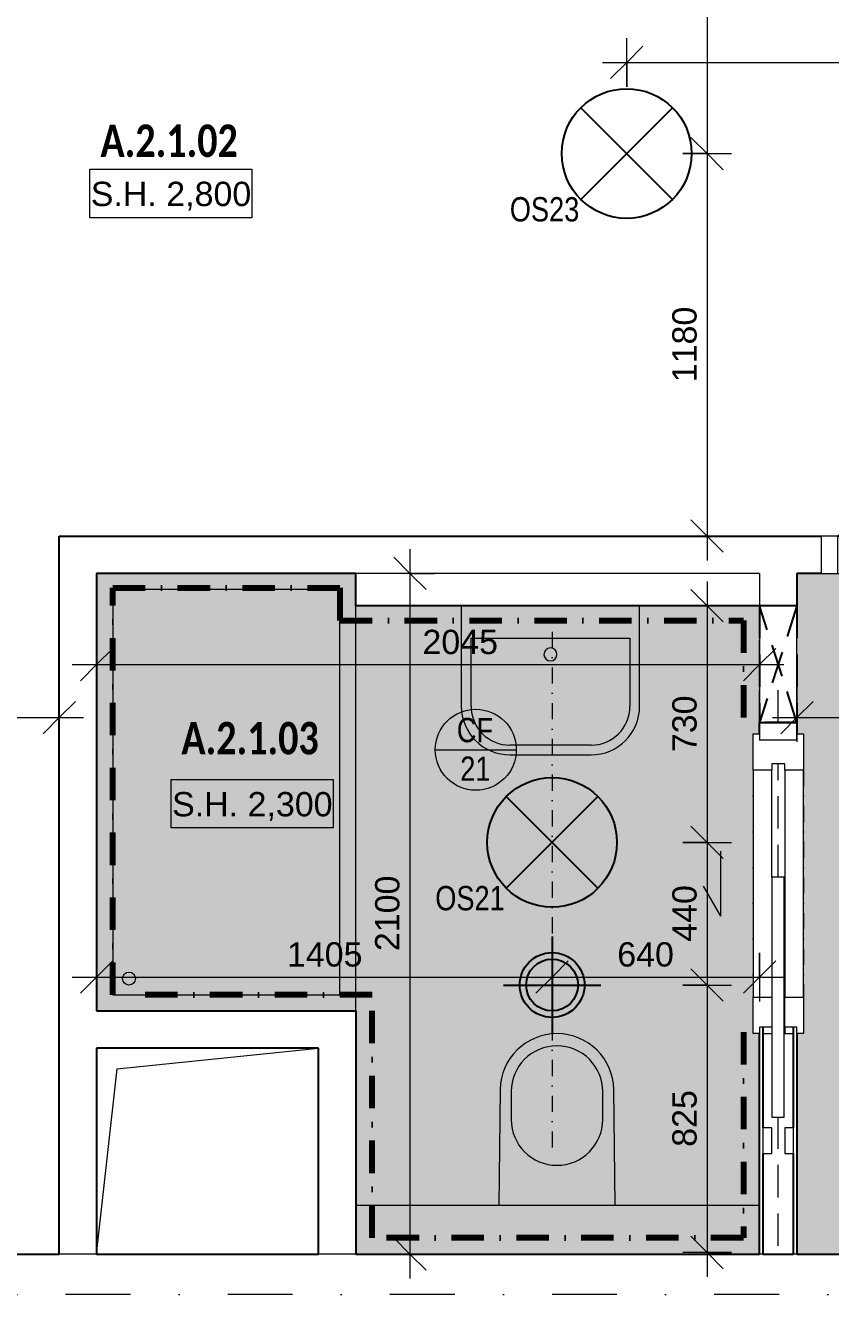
# Model space of a CAD drawing. Header units: millimetres. Extents: x -2015 to 46090, y -3604 to 14301.
# Drawn here: x 2605 to 5089, y 6850 to 10765 of the extents above; entities that cross this region are included whole.
import ezdxf

# ---------------------------------------------------------------- set-up
doc = ezdxf.new("R2010")
doc.units = ezdxf.units.MM
for name, pattern in [('ABMV_DashDot_2_2mm-S0_6mm', [110, 50, -30, 0, -30]), ('HA_Dash_3mm-S1mm', [150, 100, -50]), ('HA_DashDot_10mm-S3mm', [500, 200, -150, 0, -150]), ('HA_DashDot_2_2mm-S0_6mm', [110, 50, -30, 0, -30]), ('HA_DashDot_4mm-S1mm', [200, 100, -50, 0, -50])]:
    doc.linetypes.add(name, pattern=pattern)
for name, color, linetype, lineweight in [('-UNDERLAY_A-GENM-____-OTLN', 9, 'Continuous', 9), ('-UNDERLAY_I-WALL-____-OTLN', 9, 'Continuous', 9), ('-UNDERLAY_P-SANR-FIXT-OTLN', 9, 'Continuous', 9), ('A-____-____-DIMS', 9, 'Continuous', 5), ('A-____-____-DIMS-50', 9, 'Continuous', 5), ('A-AREA-____-IDEN', 9, 'Continuous', 9), ('A-CLNG-____-IDEN', 9, 'Continuous', 9), ('A-CLNG-____-PATT', 9, 'Continuous', 9), ('A-DETL-____-OTLN', 9, 'Continuous', 25), ('A-DETL-GENF-OTLN', 9, 'Continuous', 9), ('A-DOOR-____-MCUT', 9, 'HA_DashDot_2_2mm-S0_6mm', 9), ('A-DOOR-____-OTLN', 9, 'Continuous', 9), ('A-DOOR-FRAM-OTLN', 9, 'Continuous', 9), ('A-GENM-____-HDLN', 9, 'HA_Dash_3mm-S1mm', 9), ('A-GENM-____-MCUT', 9, 'Continuous', 25), ('A-GENM-____-OTLN', 9, 'Continuous', 9), ('A-WALL-____-MCUT', 9, 'Continuous', 9), ('E-LITE-EQPM-IDEN', 9, 'Continuous', 9), ('E-LITE-EQPM-OTLN', 9, 'Continuous', 9), ('G-____-____-DIMS', 9, 'Continuous', 5), ('I-WALL-____-MCUT', 9, 'Continuous', 25), ('I-WALL-____-OTLN', 9, 'Continuous', 9), ('M-HVAC-CDFF-OTLN', 9, 'Continuous', 9), ('S-GRID-____-OTLN', 9, 'Continuous', 5)]:
    doc.layers.add(name, color=color, linetype=linetype, lineweight=lineweight)
doc.styles.add('Arial_1', font='arial.ttf', dxfattribs={"height": 75})
doc.styles.add('Arial_2', font='arial.ttf', dxfattribs={"width": 0.8, "height": 75})
doc.styles.add('Calibri_B', font='calibrib.ttf', dxfattribs={"width": 0.8, "height": 100})
doc.dimstyles.new('Inner_Dimensions', dxfattribs={"dimscale": 304.8, "dimtxt": 76.519455, "dimasz": 0.328084, "dimexe": 0.246063, "dimexo": 0.0625, "dimgap": 0.032808, "dimtad": 1, "dimdec": 0, "dimzin": 0, "dimdsep": 46, "dimtxsty": 'Arial_1', "dimblk1": 'OBLIQUE', "dimblk2": 'OBLIQUE', "dimsah": 1, "dimcen": 0.09, "dimdle": 0.246063, "dimazin": 0, "dimtfac": 1, "dimtdec": 4, "dimtix": 1, "dimtmove": 0, "dimatfit": 3, "dimfxl": 0.246063, "dimfxlon": 1, "dimtvp": 1, "dimtolj": 1, "dimtzin": 0, "dimlwd": 9, "dimlwe": 9, "dimarcsym": 2})
doc.dimstyles.new('Inner_Dimensions_1', dxfattribs={"dimscale": 304.8, "dimtxt": 76.519455, "dimasz": 0.328084, "dimexe": 0.246063, "dimexo": 0.0625, "dimgap": 0.032808, "dimtad": 1, "dimdec": 0, "dimzin": 0, "dimdsep": 46, "dimtxsty": 'Arial_1', "dimblk1": 'OBLIQUE', "dimblk2": 'OBLIQUE', "dimsah": 1, "dimcen": 0.09, "dimdle": 0.246063, "dimazin": 0, "dimtfac": 1, "dimtdec": 4, "dimtix": 1, "dimtmove": 2, "dimatfit": 3, "dimfxl": 0.246063, "dimfxlon": 1, "dimtvp": 1, "dimtolj": 1, "dimtzin": 0, "dimlwd": 9, "dimlwe": 9, "dimarcsym": 2})

# ---------------------------------------------------------------- blocks, each defined once
blk = doc.blocks.new('ABMV_WashBasin_Generic - 550x460-2226439-DSP_2NP-A')
at = {"layer": '-UNDERLAY_P-SANR-FIXT-OTLN', "color": 254}
for p, q in [((250, 510), (0, 510)), ((0, 480), (250, 480)), ((-150, 360), (-150, 50)), ((-120, 150), (-120, 360)), ((370, 360), (370, 150)), ((400, 50), (400, 360)), ((370, 150), (-120, 150)), ((-150, 50), (400, 50))]:
    blk.add_line(p, q, dxfattribs=at)
for centre, radius, start, end in [((0, 360), 150, 90, 180), ((250, 360), 150, 360, 90), ((0, 360), 120, 90, 180), ((250, 360), 120, 360, 90), ((125, 200), 20, 90, 270), ((125, 200), 20, 270, 90)]:
    blk.add_arc(centre, radius, start, end, dxfattribs=at)
blk = doc.blocks.new('ABMV_Toilet_WallHung - Default-1481197-DSP_2NP-A')
at = {"layer": '-UNDERLAY_A-GENM-____-OTLN'}
for p, q in [((-50, 432.3), (-54.6, 75)), ((304.6, 75), (300, 432.3)), ((-16.3, 426.2), (-16.3, 340.3)), ((266.3, 340.3), (266.3, 426.2))]:
    blk.add_line(p, q, dxfattribs=at)
for centre, radius, start, end in [((125, 430.1), 175, 0.7323, 179.2677), ((125, 426.2), 141.3, 0, 180), ((125, 340.3), 141.3, 180, 360)]:
    blk.add_arc(centre, radius, start, end, dxfattribs=at)
blk = doc.blocks.new('ABMV_ShowerBasin_Generic - 800x1350-1417796-DSP_2NP-A')
at = {"layer": '-UNDERLAY_P-SANR-FIXT-OTLN', "color": 254}
for p, q in [((1350, 0), (0, 0)), ((0, 0), (0, -800)), ((1350, 0), (0, 0)), ((0, -800), (0, 0)), ((1350, -800), (1350, 0)), ((1350, -800), (1350, 0)), ((1300, -50), (50, -50)), ((50, -50), (50, -750)), ((50, -50), (50, -750)), ((1300, -50), (50, -50)), ((1300, -750), (1300, -50)), ((1300, -750), (1300, -50)), ((50, -750), (1300, -750)), ((50, -750), (1300, -750)), ((0, -800), (1350, -800)), ((0, -800), (1350, -800))]:
    blk.add_line(p, q, dxfattribs=at)
blk.add_circle((100, -100), 20, dxfattribs=at)
blk = doc.blocks.new('HA_DR_Double_Swing_Solid - In_BJ_1200x2100_800-2099677-DSP_2NP-A')
at = {"layer": 'A-DOOR-____-MCUT'}
for p, q in [((-600, 57.5), (600, 57.5)), ((-600, -57.5), (600, -57.5))]:
    blk.add_line(p, q, dxfattribs=at)
at = {"layer": 'A-DOOR-____-OTLN', "lineweight": 5}
for p, q in [((600, 857.5), (600, 57.5)), ((-253.6, 257.5), (-600, 57.5))]:
    blk.add_line(p, q, dxfattribs=at)
for centre, radius, start, end in [((600, 57.5), 800, 90, 180), ((-600, 57.5), 400, 360, 30)]:
    blk.add_arc(centre, radius, start, end, dxfattribs=at)
at = {"layer": 'A-DOOR-FRAM-OTLN'}
for p, q in [((-650, 57.5), (-650, -57.5)), ((-600, 57.5), (-650, 57.5)), ((-600, 57.5), (-600, -57.5)), ((600, 57.5), (-600, 57.5)), ((600, -57.5), (600, 57.5)), ((600, 57.5), (650, 57.5)), ((650, 57.5), (650, -57.5)), ((-650, -57.5), (-600, -57.5)), ((-600, -57.5), (600, -57.5)), ((650, -57.5), (600, -57.5))]:
    blk.add_line(p, q, dxfattribs=at)
blk = doc.blocks.new('HA_DR_Single_SlidingToPocket_Solid - In_BJ_700x2100-2195890-DSP_2NP-A')
at = {"layer": 'A-DOOR-____-MCUT'}
for p, q in [((-350, 77.5), (350, 77.5)), ((-350, -77.5), (350, -77.5))]:
    blk.add_line(p, q, dxfattribs=at)
at = {"layer": 'A-DOOR-____-MCUT', "linetype": 'Continuous', "lineweight": 5}
for p, q in [((720, 18.6), (-20, 18.6)), ((-20, 18.6), (-20, -20)), ((720, -20), (720, 18.6)), ((-20, -20), (720, -20)), ((100, -177.5), (-100, -177.5)), ((100, -177.5), (7.6, -230.8))]:
    blk.add_line(p, q, dxfattribs=at)
at = {"layer": 'A-DOOR-FRAM-OTLN'}
for p, q in [((-462.5, 57.5), (-462.5, 77.5)), ((-462.5, 77.5), (-350, 77.5)), ((-442.5, 57.5), (-462.5, 57.5)), ((-442.5, 57.5), (-442.5, -57.5)), ((-350, 77.5), (-350, 20)), ((350, 77.5), (-350, 77.5)), ((350, 20), (350, 77.5)), ((350, 77.5), (462.5, 77.5)), ((462.5, 57.5), (442.5, 57.5)), ((442.5, 57.5), (442.5, 20)), ((462.5, 77.5), (462.5, 57.5)), ((462.5, 20), (462.5, 47.5)), ((752.5, 47.5), (752.5, 20)), ((832.5, 47.5), (752.5, 47.5)), ((832.5, 20), (832.5, 47.5)), ((-350, 20), (-370, 20)), ((-370, 20), (-370, -20)), ((-350, 20), (350, 20)), ((442.5, 20), (350, 20)), ((442.5, 20), (462.5, 20)), ((462.5, 18.6), (462.5, 20)), ((752.5, 20), (832.5, 20)), ((-370, -20), (-350, -20)), ((-350, -20), (-350, -77.5)), ((-20, -20), (-350, -20)), ((350, -77.5), (350, -20)), ((350, -20), (442.5, -20)), ((442.5, -20), (442.5, -57.5)), ((462.5, -47.5), (462.5, -20)), ((752.5, -20), (752.5, -47.5)), ((832.5, -20), (752.5, -20)), ((832.5, -47.5), (832.5, -20)), ((-462.5, -77.5), (-462.5, -57.5)), ((-462.5, -57.5), (-442.5, -57.5)), ((-350, -77.5), (-462.5, -77.5)), ((-350, -77.5), (350, -77.5)), ((462.5, -77.5), (350, -77.5)), ((442.5, -57.5), (462.5, -57.5)), ((462.5, -57.5), (462.5, -77.5)), ((752.5, -47.5), (832.5, -47.5))]:
    blk.add_line(p, q, dxfattribs=at)
blk = doc.blocks.new('HA_GM_Shaft_Rectangle - Default-2259061-DSP_2NP-A')
at = {"layer": 'A-DETL-GENF-OTLN'}
for p, q in [((63.5, -63.5), (685, 0)), ((0, -635), (63.5, -63.5))]:
    blk.add_line(p, q, dxfattribs=at)
at = {"layer": 'A-GENM-____-OTLN'}
for p, q in [((0, -635), (0, 0)), ((0, 0), (685, 0)), ((685, 0), (685, -635)), ((685, -635), (0, -635))]:
    blk.add_line(p, q, dxfattribs=at)
blk = doc.blocks.new('HA_LF_GenericSymbol - OS21_KOUPELNY-2042398-DSP_2NP-A')
at = {"layer": 'E-LITE-EQPM-OTLN', "color": 11, "lineweight": 25}
for p, q in [((141.4, 141.4), (-141.4, -141.4)), ((-141.4, 141.4), (141.4, -141.4))]:
    blk.add_line(p, q, dxfattribs=at)
blk.add_circle((0, 0), 200, dxfattribs=at)
blk = doc.blocks.new('HA_LF_GenericSymbol - OS23_pokoj-V3-DSP_2NP-A')
at = {"layer": 'E-LITE-EQPM-OTLN', "color": 11, "lineweight": 25}
for p, q in [((141.4, 141.4), (-141.4, -141.4)), ((-141.4, 141.4), (141.4, -141.4))]:
    blk.add_line(p, q, dxfattribs=at)
blk.add_circle((0, 0), 200, dxfattribs=at)
blk = doc.blocks.new('HA_GM_Tiling_LineBased - Generic Tiles-2152985-DSP_2NP-A')
at = {"layer": 'A-GENM-____-OTLN', "linetype": 'HA_DashDot_4mm-S1mm', "lineweight": 80}
blk.add_line((50, -50), (685, -50), dxfattribs=at)
blk = doc.blocks.new('HA_GM_Tiling_LineBased - Generic Tiles-2156415-DSP_2NP-A')
at = {"layer": 'A-GENM-____-OTLN', "linetype": 'HA_DashDot_4mm-S1mm', "lineweight": 80}
blk.add_line((50, -50), (1195, -50), dxfattribs=at)
blk = doc.blocks.new('HA_GM_Tiling_LineBased - Generic Tiles-2156416-DSP_2NP-A')
at = {"layer": 'A-GENM-____-OTLN', "linetype": 'HA_DashDot_4mm-S1mm', "lineweight": 80}
blk.add_line((50, -50), (800, -50), dxfattribs=at)
blk = doc.blocks.new('HA_GM_Tiling_LineBased - Generic Tiles-2156417-DSP_2NP-A')
at = {"layer": 'A-GENM-____-OTLN', "linetype": 'HA_DashDot_4mm-S1mm', "lineweight": 80}
blk.add_line((-50, -50), (750, -50), dxfattribs=at)
blk = doc.blocks.new('HA_GM_Tiling_LineBased - Generic Tiles-2156410-DSP_2NP-A')
at = {"layer": 'A-GENM-____-OTLN', "linetype": 'HA_DashDot_4mm-S1mm', "lineweight": 80}
blk.add_line((50, -50), (1305, -50), dxfattribs=at)
blk = doc.blocks.new('HA_GM_Tiling_LineBased - Generic Tiles-2156418-DSP_2NP-A')
at = {"layer": 'A-GENM-____-OTLN', "linetype": 'HA_DashDot_4mm-S1mm', "lineweight": 80}
blk.add_line((-50, -50), (1195, -50), dxfattribs=at)
blk = doc.blocks.new('HA_GM_Tiling_LineBased - Generic Tiles-2156411-DSP_2NP-A')
at = {"layer": 'A-GENM-____-OTLN', "linetype": 'HA_DashDot_4mm-S1mm', "lineweight": 80}
blk.add_line((50, -50), (380, -50), dxfattribs=at)
blk = doc.blocks.new('TB_Porotherm KP11_5_1750mm - TB_Porotherm KP11_5_1750mm-1973712-DSP_2NP-A')
at = {"layer": 'A-GENM-____-HDLN'}
for p, q in [((740, 57.5), (875, 57.5)), ((-875, 0), (-477.5, 0)), ((262.5, 0), (612.5, 0)), ((740, 0), (875, 0)), ((875, -57.5), (740, -57.5))]:
    blk.add_line(p, q, dxfattribs=at)
blk = doc.blocks.new('HA_VZT_GenericSymbol - Default-2029965-DSP_2NP-A')
at = {"layer": 'M-HVAC-CDFF-OTLN', "color": 92, "lineweight": 25}
for p, q in [((0, 150), (0, -150)), ((-150, 0), (150, 0))]:
    blk.add_line(p, q, dxfattribs=at)
for radius in [100, 80]:
    blk.add_circle((0, 0), radius, dxfattribs=at)
blk = doc.blocks.new('HA_GM_Opening_Rectangle_WallBased - Default-2135490-DSP_2NP-A')
at = {"layer": 'A-GENM-____-MCUT', "linetype": 'HA_Dash_3mm-S1mm'}
for p, q in [((305, 57.5), (-55, -57.5)), ((-55, 57.5), (305, -57.5)), ((-55, 57.5), (-55, -57.5)), ((-55, 57.5), (305, 57.5)), ((305, 57.5), (305, -57.5)), ((-55, -57.5), (305, -57.5))]:
    blk.add_line(p, q, dxfattribs=at)
blk = doc.blocks.new('HA_GM_Tiling_LineBased - Generic Tiles-2156424-DSP_2NP-A')
at = {"layer": 'A-GENM-____-OTLN', "linetype": 'HA_DashDot_4mm-S1mm', "lineweight": 80}
blk.add_line((50, -50), (750, -50), dxfattribs=at)
blk = doc.blocks.new('HA_GM_Tiling_LineBased - Generic Tiles-2156423-DSP_2NP-A')
at = {"layer": 'A-GENM-____-OTLN', "linetype": 'HA_DashDot_4mm-S1mm', "lineweight": 80}
blk.add_line((50, -50), (150, -50), dxfattribs=at)
blk = doc.blocks.new('DIMBLOCK26-DSP_2NP-A')
at = {"layer": 'A-____-____-DIMS-50', "lineweight": 9}
for p, q in [((2825, 7904.7), (2825, 7754.7)), ((2825, 7829.7), (2825, 7904.7)), ((2825, 7829.7), (2875, 7879.7)), ((4230, 7904.7), (4230, 7754.7)), ((4230, 7829.7), (4230, 7904.7)), ((4230, 7829.7), (4280, 7879.7)), ((2750, 7829.7), (4230, 7829.7)), ((2825, 7829.7), (2775, 7779.7)), ((4230, 7829.7), (4180, 7779.7))]:
    blk.add_line(p, q, dxfattribs=at)
at = {"layer": 'A-____-____-DIMS-50', "color": 0, "lineweight": 9, "insert": (3412.1, 7937.1), "char_height": 75, "width": 276.883, "attachment_point": 1, "line_spacing_factor": 0.941778, "style": 'Arial_1'}
blk.add_mtext('1405', dxfattribs=at)
blk = doc.blocks.new('_Oblique')
at = {"color": 0, "linetype": 'ByBlock', "lineweight": -2}
blk.add_line((-0.5, -0.5), (0.5, 0.5), dxfattribs=at)
blk = doc.blocks.new('DIMBLOCK27-DSP_2NP-A')
at = {"layer": 'A-____-____-DIMS-50', "lineweight": 9}
for p, q in [((4230, 7904.7), (4230, 7754.7)), ((4230, 7829.7), (4230, 7904.7)), ((4230, 7829.7), (4280, 7879.7)), ((4870, 7904.7), (4870, 7754.7)), ((4870, 7829.7), (4870, 7904.7)), ((4870, 7829.7), (4920, 7879.7)), ((4230, 7829.7), (4180, 7779.7)), ((4230, 7829.7), (4945, 7829.7)), ((4870, 7829.7), (4820, 7779.7))]:
    blk.add_line(p, q, dxfattribs=at)
at = {"layer": 'A-____-____-DIMS-50', "color": 0, "lineweight": 9, "insert": (4430.9, 7937.1), "char_height": 75, "width": 207.662, "attachment_point": 1, "line_spacing_factor": 0.941778, "style": 'Arial_1'}
blk.add_mtext('640', dxfattribs=at)
blk = doc.blocks.new('DIMBLOCK28-DSP_2NP-A')
at = {"layer": 'A-____-____-DIMS-50', "lineweight": 9}
for p, q in [((3791.5, 9075), (3741.5, 9125)), ((3791.5, 9150), (3791.5, 6900)), ((3866.5, 9075), (3716.5, 9075)), ((3791.5, 9075), (3841.5, 9025)), ((3791.5, 9075), (3866.5, 9075)), ((3791.5, 6975), (3741.5, 7025)), ((3716.5, 6975), (3866.5, 6975)), ((3791.5, 6975), (3716.5, 6975)), ((3791.5, 6975), (3841.5, 6925))]:
    blk.add_line(p, q, dxfattribs=at)
at = {"layer": 'A-____-____-DIMS-50', "color": 0, "lineweight": 9, "insert": (3684.1, 7909.6), "char_height": 75, "width": 276.883, "attachment_point": 1, "rotation": 90, "line_spacing_factor": 0.941778, "style": 'Arial_1'}
blk.add_mtext('2100', dxfattribs=at)
blk = doc.blocks.new('DIMBLOCK87-DSP_2NP-A')
at = {"layer": 'A-____-____-DIMS-50', "lineweight": 9}
for p, q in [((4708, 11550), (4658, 11600)), ((4708, 11625), (4708, 10370)), ((4783, 11550), (4633, 11550)), ((4708, 11550), (4758, 11500)), ((4708, 11550), (4783, 11550)), ((4708, 10370), (4658, 10420)), ((4633, 10370), (4783, 10370)), ((4708, 10370), (4633, 10370)), ((4708, 10370), (4758, 10320))]:
    blk.add_line(p, q, dxfattribs=at)
at = {"layer": 'A-____-____-DIMS-50', "color": 0, "lineweight": 9, "insert": (4600.7, 11011.7), "char_height": 75, "width": 276.883, "attachment_point": 1, "rotation": 90, "line_spacing_factor": 0.941778, "style": 'Arial_1'}
blk.add_mtext('1180', dxfattribs=at)
blk = doc.blocks.new('DIMBLOCK88-DSP_2NP-A')
at = {"layer": 'A-____-____-DIMS-50', "lineweight": 9}
for p, q in [((4708, 10370), (4658, 10420)), ((4633, 10370), (4783, 10370)), ((4708, 10370), (4633, 10370)), ((4708, 10370), (4708, 9115)), ((4708, 10370), (4758, 10320)), ((4708, 9190), (4658, 9240)), ((4783, 9190), (4633, 9190)), ((4708, 9190), (4758, 9140)), ((4708, 9190), (4783, 9190))]:
    blk.add_line(p, q, dxfattribs=at)
at = {"layer": 'A-____-____-DIMS-50', "color": 0, "lineweight": 9, "insert": (4600.7, 9664.6), "char_height": 75, "width": 276.883, "attachment_point": 1, "rotation": 90, "line_spacing_factor": 0.941778, "style": 'Arial_1'}
blk.add_mtext('1180', dxfattribs=at)
blk = doc.blocks.new('Spot Elevations - Generic-448778-DSP_2NP-A')
at = {"layer": 'G-____-____-DIMS', "lineweight": 9}
for p, q in [((-5, 0), (-5, 3)), ((-5, 3), (5, 3)), ((5, 3), (5, 0)), ((5, 0), (-5, 0))]:
    blk.add_line(p, q, dxfattribs=at)
blk = doc.blocks.new('HA_Tag_Ceiling - Group _ Type Mark-1591810-DSP_2NP-A')
at = {"layer": 'A-CLNG-____-IDEN'}
blk.add_line((-2.5, 0), (2.5, 0), dxfattribs=at)
blk.add_circle((0, 0), 2.5, dxfattribs=at)
blk = doc.blocks.new('DIMBLOCK113-DSP_2NP-A')
at = {"layer": 'A-____-____-DIMS-50', "lineweight": 9}
for p, q in [((4985, 8704.9), (4985, 8554.9)), ((4985, 8629.9), (4985, 8704.9)), ((5722.5, 8704.9), (5722.5, 8554.9)), ((5722.5, 8629.9), (5722.5, 8704.9)), ((4985, 8629.9), (5035, 8679.9)), ((5722.5, 8629.9), (5772.5, 8679.9)), ((4910, 8629.9), (5722.5, 8629.9)), ((4985, 8629.9), (4935, 8579.9)), ((5722.5, 8629.9), (5672.5, 8579.9))]:
    blk.add_line(p, q, dxfattribs=at)
at = {"layer": 'A-____-____-DIMS-50', "color": 0, "lineweight": 9, "insert": (5267.2, 8737.3), "char_height": 75, "width": 207.662, "attachment_point": 1, "line_spacing_factor": 0.941778, "style": 'Arial_1'}
blk.add_mtext('738', dxfattribs=at)
blk = doc.blocks.new('DIMBLOCK124-DSP_2NP-A')
at = {"layer": 'A-____-____-DIMS-50', "lineweight": 9}
for p, q in [((4708, 9050), (4708, 8245)), ((4708, 8975), (4658, 9025)), ((4783, 8975), (4633, 8975)), ((4708, 8975), (4758, 8925)), ((4708, 8975), (4783, 8975)), ((4708, 8245), (4658, 8295)), ((4633, 8245), (4783, 8245)), ((4708, 8245), (4633, 8245)), ((4708, 8245), (4758, 8195))]:
    blk.add_line(p, q, dxfattribs=at)
at = {"layer": 'A-____-____-DIMS-50', "color": 0, "lineweight": 9, "insert": (4600.7, 8523.5), "char_height": 75, "width": 207.662, "attachment_point": 1, "rotation": 90, "line_spacing_factor": 0.941778, "style": 'Arial_1'}
blk.add_mtext('730', dxfattribs=at)
blk = doc.blocks.new('DIMBLOCK125-DSP_2NP-A')
at = {"layer": 'A-____-____-DIMS-50', "lineweight": 9}
for p, q in [((4708, 8245), (4658, 8295)), ((4633, 8245), (4783, 8245)), ((4708, 8245), (4633, 8245)), ((4708, 8245), (4708, 7805)), ((4708, 8245), (4758, 8195)), ((4708, 7805), (4658, 7855)), ((4633, 7805), (4783, 7805)), ((4708, 7805), (4633, 7805)), ((4708, 7805), (4758, 7755))]:
    blk.add_line(p, q, dxfattribs=at)
at = {"layer": 'A-____-____-DIMS-50', "color": 0, "lineweight": 9, "insert": (4600.7, 7938.5), "char_height": 75, "width": 207.662, "attachment_point": 1, "rotation": 90, "line_spacing_factor": 0.941778, "style": 'Arial_1'}
blk.add_mtext('440', dxfattribs=at)
blk = doc.blocks.new('DIMBLOCK126-DSP_2NP-A')
at = {"layer": 'A-____-____-DIMS-50', "lineweight": 9}
for p, q in [((4708, 7805), (4658, 7855)), ((4633, 7805), (4783, 7805)), ((4708, 7805), (4633, 7805)), ((4708, 7805), (4708, 6905)), ((4708, 7805), (4758, 7755)), ((4708, 6980), (4658, 7030)), ((4783, 6980), (4633, 6980)), ((4708, 6980), (4758, 6930)), ((4708, 6980), (4783, 6980))]:
    blk.add_line(p, q, dxfattribs=at)
at = {"layer": 'A-____-____-DIMS-50', "color": 0, "lineweight": 9, "insert": (4600.7, 7306), "char_height": 75, "width": 207.662, "attachment_point": 1, "rotation": 90, "line_spacing_factor": 0.941778, "style": 'Arial_1'}
blk.add_mtext('825', dxfattribs=at)
blk = doc.blocks.new('DIMBLOCK130-DSP_2NP-A')
at = {"layer": 'A-____-____-DIMS-50', "lineweight": 9}
for p, q in [((1405, 8554.9), (1405, 8704.9)), ((2710, 8704.9), (2710, 8554.9)), ((2710, 8629.9), (2710, 8704.9)), ((1405, 8629.9), (1455, 8679.9)), ((2710, 8629.9), (2760, 8679.9)), ((1405, 8629.9), (1355, 8579.9)), ((1405, 8629.9), (2785, 8629.9)), ((1405, 8629.9), (1405, 8554.9)), ((2710, 8629.9), (2660, 8579.9))]:
    blk.add_line(p, q, dxfattribs=at)
at = {"layer": 'A-____-____-DIMS-50', "color": 0, "lineweight": 9, "insert": (1942.1, 8737.3), "char_height": 75, "width": 276.883, "attachment_point": 1, "line_spacing_factor": 0.941778, "style": 'Arial_1'}
blk.add_mtext('1305', dxfattribs=at)
blk = doc.blocks.new('DIMBLOCK131-DSP_2NP-A')
at = {"layer": 'A-____-____-DIMS-50', "lineweight": 9}
for p, q in [((4460, 10576.1), (4460, 10726.1)), ((4460, 10651.1), (4510, 10701.1)), ((6460, 10726.1), (6460, 10576.1)), ((6460, 10651.1), (6460, 10726.1)), ((6460, 10651.1), (6510, 10701.1)), ((4385, 10651.1), (6535, 10651.1)), ((4460, 10651.1), (4410, 10601.1)), ((4460, 10651.1), (4460, 10576.1)), ((6460, 10651.1), (6410, 10601.1))]:
    blk.add_line(p, q, dxfattribs=at)
at = {"layer": 'A-____-____-DIMS-50', "color": 0, "lineweight": 9, "insert": (5344.6, 10758.4), "char_height": 75, "width": 276.883, "attachment_point": 1, "line_spacing_factor": 0.941778, "style": 'Arial_1'}
blk.add_mtext('2000', dxfattribs=at)
blk = doc.blocks.new('DIMBLOCK166-DSP_2NP-A')
at = {"layer": 'A-____-____-DIMS-50', "lineweight": 9}
for p, q in [((2825, 8868.6), (2825, 8718.6)), ((2825, 8793.6), (2825, 8868.6)), ((4870, 8868.6), (4870, 8718.6)), ((4870, 8793.6), (4870, 8868.6)), ((2825, 8793.6), (2875, 8843.6)), ((4870, 8793.6), (4920, 8843.6)), ((2750, 8793.6), (4945, 8793.6)), ((2825, 8793.6), (2775, 8743.6)), ((4870, 8793.6), (4820, 8743.6))]:
    blk.add_line(p, q, dxfattribs=at)
at = {"layer": 'A-____-____-DIMS-50', "color": 0, "lineweight": 9, "insert": (3830.1, 8900.9), "char_height": 75, "width": 276.883, "attachment_point": 1, "line_spacing_factor": 0.941778, "style": 'Arial_1'}
blk.add_mtext('2045', dxfattribs=at)

msp = doc.modelspace()

# ---------------------------------------------------------------- hatches: boundary and pattern name
at = {"layer": 'A-CLNG-____-PATT', "lineweight": 5}
msp.add_hatch(color=256, dxfattribs=at).paths.add_polyline_path([(4870, 6975), (4870, 7655), (4850, 7655), (4850, 8580), (4870, 8580), (4870, 8975), (3625, 8975), (3625, 9075), (2825, 9075), (2825, 7725), (3625, 7725), (3625, 6975), (4539.6, 6975)])
h = msp.add_hatch(color=256, dxfattribs=at)
h.paths.add_polyline_path([(4985, 6975), (6460, 6975), (6460, 9075), (4985, 9075), (4985.2, 8580), (5005, 8580), (5005, 7655), (4985, 7655)])
h.paths.add_polyline_path([(5736.1, 7445), (5730.9, 7445.7), (5726.1, 7447.7), (5721.9, 7450.9), (5718.8, 7455), (5716.8, 7459.8), (5716.1, 7465), (5716.8, 7470.2), (5718.8, 7475), (5721.9, 7479.1), (5726.1, 7482.3), (5730.9, 7484.3), (5736.1, 7485), (5741.3, 7484.3), (5746.1, 7482.3), (5750.2, 7479.1), (5753.4, 7475), (5755.4, 7470.2), (5756.1, 7465), (5755.4, 7459.8), (5753.4, 7455), (5750.2, 7450.9), (5746.1, 7447.7), (5741.3, 7445.7)])

# ---------------------------------------------------------------- linework, layer by layer
at = {"layer": '-UNDERLAY_I-WALL-____-OTLN'}
msp.add_line((4870, 7125), (3625, 7125), dxfattribs=at)
at = {"layer": 'A-DETL-____-OTLN', "linetype": 'ABMV_DashDot_2_2mm-S0_6mm', "lineweight": 5}
msp.add_line((4230, 8895), (4230, 7295), dxfattribs=at)
at = {"layer": 'A-WALL-____-MCUT'}
for p, q in [((4870, 9075), (3625, 9075)), ((4870, 9075), (4870, 8975)), ((2825, 6975), (2710, 6975)), ((3625, 6975), (3510, 6975)), ((4880, 6975), (4870, 6975)), ((4985, 6975), (4975, 6975))]:
    msp.add_line(p, q, dxfattribs=at)
at = {"layer": 'I-WALL-____-MCUT'}
for p, q in [((2710, 9190), (5060, 9190)), ((2710, 6975), (2710, 9190)), ((3625, 9075), (2825, 9075)), ((2825, 9075), (2825, 7725)), ((3625, 8975), (3625, 9075)), ((5060, 9075), (4985, 9075)), ((4985, 9075), (4985, 8975)), ((4985, 8975), (3625, 8975)), ((4870, 8580), (4870, 8615)), ((4870, 8615), (4985, 8615)), ((4985, 8615), (4985, 8580)), ((2825, 7725), (3625, 7725)), ((3625, 7725), (3625, 6975)), ((4880, 7675), (4880, 7365)), ((4975, 7365), (4975, 7675)), ((4870, 6975), (4870, 7655)), ((4985, 7655), (4985, 6975)), ((2825, 7610), (2825, 6975)), ((3510, 7610), (2825, 7610)), ((3510, 6975), (3510, 7610)), ((4880, 7285), (4880, 6975)), ((4975, 6975), (4975, 7285)), ((100, 6975), (2710, 6975)), ((2825, 6975), (3510, 6975)), ((3625, 6975), (4870, 6975)), ((4880, 6975), (4975, 6975)), ((4985, 6975), (6460, 6975))]:
    msp.add_line(p, q, dxfattribs=at)
at = {"layer": 'I-WALL-____-OTLN'}
for p, q in [((4870, 8975), (4870, 8615)), ((4985, 8615), (4985, 8975))]:
    msp.add_line(p, q, dxfattribs=at)
at = {"layer": 'S-GRID-____-OTLN', "linetype": 'HA_DashDot_10mm-S3mm', "lineweight": 9}
msp.add_line((25434, 6850), (-414.9, 6850), dxfattribs=at)

# ---------------------------------------------------------------- block references
at = {"layer": '-UNDERLAY_P-SANR-FIXT-OTLN', "color": 254}
for name, p, rotation in [('ABMV_ShowerBasin_Generic - 800x1350-1417796-DSP_2NP-A', (2825, 7725), 90.00000000000011), ('ABMV_WashBasin_Generic - 550x460-2226439-DSP_2NP-A', (4350, 9025), 180)]:
    msp.add_blockref(name, p, dxfattribs=dict(at, rotation=rotation))
at = {"layer": '-UNDERLAY_P-SANR-FIXT-OTLN', "color": 253}
msp.add_blockref('ABMV_Toilet_WallHung - Default-1481197-DSP_2NP-A', (4120, 7050), dxfattribs=at)
at = {"layer": 'A-CLNG-____-IDEN', "xscale": 49.99999999999998, "yscale": 49.99999999999998, "zscale": 49.99999999999998}
msp.add_blockref('HA_Tag_Ceiling - Group _ Type Mark-1591810-DSP_2NP-A', (3994.6, 8530.9), dxfattribs=at)
at = {"layer": 'A-DOOR-____-OTLN'}
msp.add_blockref('HA_DR_Double_Swing_Solid - In_BJ_1200x2100_800-2099677-DSP_2NP-A', (5710, 9132.5), dxfattribs=at)
at = {"layer": 'A-DOOR-____-OTLN', "rotation": 269.9999999999998}
msp.add_blockref('HA_DR_Single_SlidingToPocket_Solid - In_BJ_700x2100-2195890-DSP_2NP-A', (4927.5, 8117.5), dxfattribs=at)
at = {"layer": 'A-GENM-____-OTLN', "linetype": 'HA_DashDot_4mm-S1mm', "lineweight": 80}
for name, p, rotation in [('HA_GM_Tiling_LineBased - Generic Tiles-2156410-DSP_2NP-A', (2825, 7725), 89.99999999999991), ('HA_GM_Tiling_LineBased - Generic Tiles-2156423-DSP_2NP-A', (3625, 9080), 269.9999999999999), ('HA_GM_Tiling_LineBased - Generic Tiles-2156411-DSP_2NP-A', (4870, 8980), 269.9999999999999), ('HA_GM_Tiling_LineBased - Generic Tiles-2156417-DSP_2NP-A', (3625, 7725), 180), ('HA_GM_Tiling_LineBased - Generic Tiles-2156416-DSP_2NP-A', (3625, 6975), 89.99999999999993), ('HA_GM_Tiling_LineBased - Generic Tiles-2152985-DSP_2NP-A', (4870, 7710), 269.9999999999999), ('HA_GM_Tiling_LineBased - Generic Tiles-2156415-DSP_2NP-A', (4870, 6975), 180)]:
    msp.add_blockref(name, p, dxfattribs=dict(at, rotation=rotation))
for name, p in [('HA_GM_Tiling_LineBased - Generic Tiles-2156424-DSP_2NP-A', (2825, 9080)), ('HA_GM_Tiling_LineBased - Generic Tiles-2156418-DSP_2NP-A', (3625, 8980))]:
    msp.add_blockref(name, p, dxfattribs=at)
at = {"layer": 'A-GENM-____-OTLN'}
for name, p, rotation in [('HA_GM_Opening_Rectangle_WallBased - Default-2135490-DSP_2NP-A', (4927.5, 8920), 269.9999999999998), ('TB_Porotherm KP11_5_1750mm - TB_Porotherm KP11_5_1750mm-1973712-DSP_2NP-A', (4927.5, 7875), 90.00000000000011)]:
    msp.add_blockref(name, p, dxfattribs=dict(at, rotation=rotation))
at = {"layer": 'A-GENM-____-OTLN', "lineweight": 5}
msp.add_blockref('HA_GM_Shaft_Rectangle - Default-2259061-DSP_2NP-A', (2825, 7610), dxfattribs=at)
at = {"layer": 'E-LITE-EQPM-OTLN', "color": 11, "lineweight": 25}
for name, p in [('HA_LF_GenericSymbol - OS23_pokoj-V3-DSP_2NP-A', (4460, 10370)), ('HA_LF_GenericSymbol - OS21_KOUPELNY-2042398-DSP_2NP-A', (4230, 8245))]:
    msp.add_blockref(name, p, dxfattribs=at)
at = {"layer": 'G-____-____-DIMS', "lineweight": 9, "xscale": 49.99999999999998, "yscale": 49.99999999999998, "zscale": 49.99999999999998}
for p in [(3053.9, 10172.2), (3304.6, 8289.5)]:
    msp.add_blockref('Spot Elevations - Generic-448778-DSP_2NP-A', p, dxfattribs=at)
at = {"layer": 'M-HVAC-CDFF-OTLN', "color": 92, "lineweight": 25}
msp.add_blockref('HA_VZT_GenericSymbol - Default-2029965-DSP_2NP-A', (4230, 7805), dxfattribs=at)

# ---------------------------------------------------------------- texts
at = {"layer": 'A-AREA-____-IDEN', "lineweight": 5, "char_height": 100, "width": 525.907, "attachment_point": 1, "style": 'Calibri_B'}
for s, insert in [('A.2.1.02', (2836.9, 10459.6)), ('A.2.1.03', (3086.5, 8616.7))]:
    msp.add_mtext(s, dxfattribs=dict(at, insert=insert))
at = {"layer": 'A-CLNG-____-IDEN', "lineweight": 5, "char_height": 75, "attachment_point": 1, "style": 'Arial_2'}
for s, insert, width in [('CF', (3936.2, 8629.1), 137.89), ('21', (3946.7, 8510), 115.443)]:
    msp.add_mtext(s, dxfattribs=dict(at, insert=insert, width=width))
at = {"layer": 'E-LITE-EQPM-IDEN', "lineweight": 5, "char_height": 75, "width": 262.953, "attachment_point": 1, "style": 'Arial_2'}
for s, insert in [('OS23', (4099.6, 10235.6)), ('OS21', (3869.6, 8110.6))]:
    msp.add_mtext(s, dxfattribs=dict(at, insert=insert))
at = {"layer": 'G-____-____-DIMS', "lineweight": 9, "char_height": 75, "width": 592.246, "attachment_point": 1, "line_spacing_factor": 0.941778, "style": 'Arial_1'}
for s, insert in [('S.H. 2,800', (2807.1, 10283.1)), ('S.H. 2,300', (3057.9, 8400.4))]:
    msp.add_mtext(s, dxfattribs=dict(at, insert=insert))

# ---------------------------------------------------------------- dimensions: what is measured, and where the dimension line sits
at = {"layer": 'A-____-____-DIMS', "lineweight": 9}
dim = msp.add_linear_dim(base=(4708, 10370), p1=(4783, 11550), p2=(4633, 10370), angle=90, dimstyle='Inner_Dimensions_1', override={"dimpost": '<>', "dimfxl": 1189.495691}, dxfattribs=at)
dim.commit()
dim.dimension.update_dxf_attribs({"geometry": 'DIMBLOCK87-DSP_2NP-A', "text_midpoint": (4650.7, 11150.1), "dimtype": 160, "text_rotation": 90})
for base, p1, p2, override, picture, middle in [((6460, 10651.1), (4460, 10576.1), (6460, 10726.1), {"dimpost": '<>', "dimfxl": 2005.617112}, 'DIMBLOCK131-DSP_2NP-A', (5460, 10699.4)), ((2710, 8629.9), (1405, 8554.9), (2710, 8704.9), {"dimpost": '<>', "dimfxl": 1313.592403}, 'DIMBLOCK130-DSP_2NP-A', (2057.5, 8678.2)), ((5722.5, 8629.8881188), (4985, 8704.8881188), (5722.5, 8704.8881188), {"dimpost": '<>', "dimfxl": 737.5}, 'DIMBLOCK113-DSP_2NP-A', (5353.75, 8678.2066729)), ((4230, 7829.7), (2825, 7904.7), (4230, 7904.7), {"dimpost": '<>', "dimfxl": 1405}, 'DIMBLOCK26-DSP_2NP-A', (3527.5, 7878))]:
    dim = msp.add_linear_dim(base=base, p1=p1, p2=p2, dimstyle='Inner_Dimensions', override=override, dxfattribs=at)
    dim.commit()
    dim.dimension.update_dxf_attribs({"geometry": picture, "text_midpoint": middle})
for base, p1, p2, override, picture, middle in [((4708, 9190), (4633, 10370), (4783, 9190), {"dimpost": '<>', "dimfxl": 1189.495691}, 'DIMBLOCK88-DSP_2NP-A', (4659.7, 9780)), ((3791.5, 6975), (3866.5, 9075), (3716.5, 6975), {"dimpost": '<>', "dimfxl": 2105.350327}, 'DIMBLOCK28-DSP_2NP-A', (3743.2, 8025)), ((4708, 8245), (4783, 8975), (4633, 8245), {"dimpost": '<>', "dimfxl": 745.251635}, 'DIMBLOCK124-DSP_2NP-A', (4659.7, 8610)), ((4708, 7805), (4633, 8245), (4633, 7805), {"dimpost": '<>', "dimfxl": 440}, 'DIMBLOCK125-DSP_2NP-A', (4659.7, 8025)), ((4708, 6980), (4633, 7805), (4783, 6980), {"dimpost": '<>', "dimfxl": 838.525492}, 'DIMBLOCK126-DSP_2NP-A', (4659.7, 7392.5))]:
    dim = msp.add_linear_dim(base=base, p1=p1, p2=p2, angle=90, dimstyle='Inner_Dimensions', override=override, dxfattribs=at)
    dim.commit()
    dim.dimension.update_dxf_attribs({"geometry": picture, "text_midpoint": middle})
for base, p1, p2, override, picture, middle in [((4870, 8793.6), (2825, 8868.6), (4870, 8868.6), {"dimpost": '<>', "dimfxl": 2045}, 'DIMBLOCK166-DSP_2NP-A', (3968.5, 8850.9)), ((4870, 7829.7), (4230, 7904.7), (4870, 7904.7), {"dimpost": '<>', "dimfxl": 640}, 'DIMBLOCK27-DSP_2NP-A', (4534.7, 7887.1))]:
    dim = msp.add_linear_dim(base=base, p1=p1, p2=p2, dimstyle='Inner_Dimensions_1', override=override, dxfattribs=at)
    dim.commit()
    dim.dimension.update_dxf_attribs({"geometry": picture, "text_midpoint": middle, "dimtype": 160})

doc.saveas('drawing.dxf')
